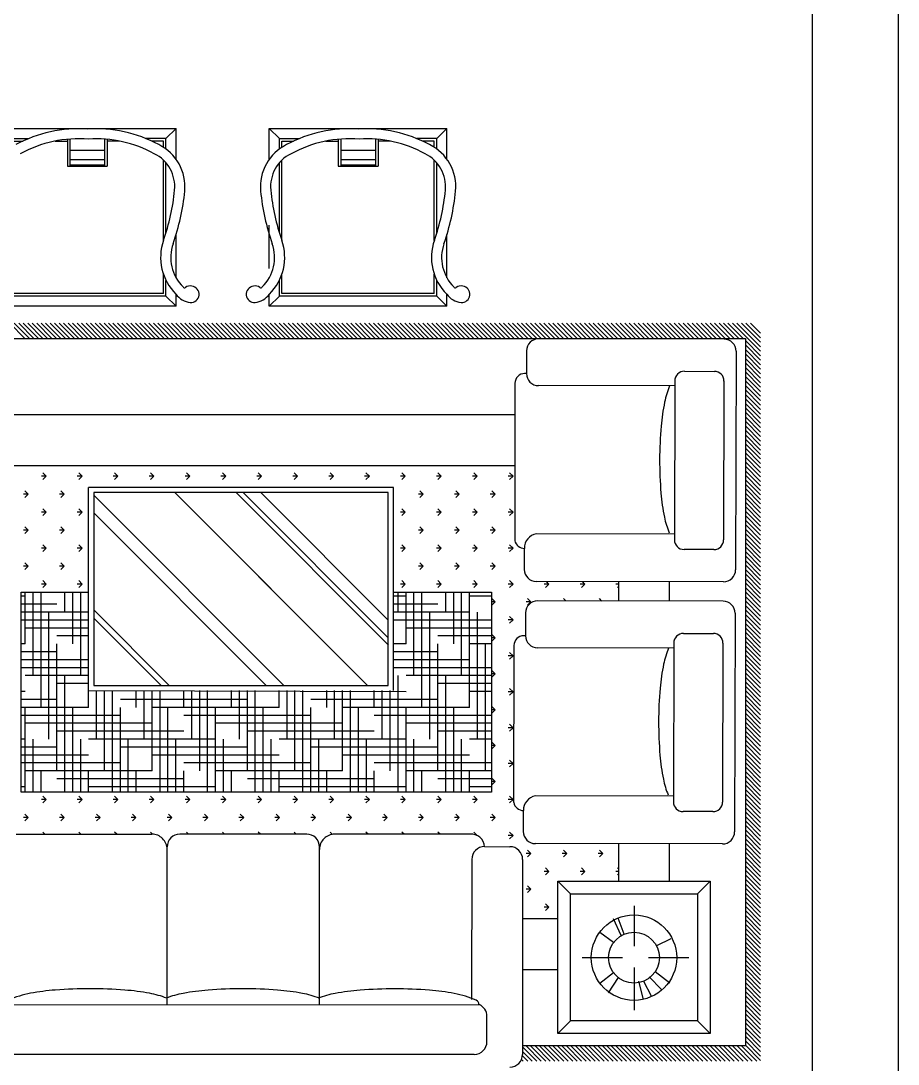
# Model space of a CAD drawing. Header units: inches. Extents: x 5.4 to 47.9, y 11.7 to 36.5.
# Drawn here: x 44.456 to 47.911, y 19.581 to 23.69 of the extents above; entities that cross this region are included whole.
import ezdxf

# ---------------------------------------------------------------- set-up
doc = ezdxf.new("R2010")
doc.units = ezdxf.units.IN
doc.header["$MEASUREMENT"] = 0
doc.layers.add('02', color=2, linetype='Continuous')
doc.layers.add('kadrbm', color=4, linetype='Continuous')

# ---------------------------------------------------------------- blocks, each defined once
blk = doc.blocks.new('kadrbm')
at = {"layer": 'kadrbm', "color": 4}
blk.add_lwpolyline([(0, 0), (0, 24.7972), (21, 24.7972), (21, 0), (0, 0)], close=True, dxfattribs=at)
blk.add_lwpolyline([(20.6631, 0.3257), (20.6631, 24.4603), (0.3369, 24.4603), (0.3369, 0.3257), (20.6631, 0.3257)], dxfattribs=at)

msp = doc.modelspace()

# ---------------------------------------------------------------- linework, layer by layer
at = {"layer": '02'}
for p, q in [((44.3677, 23.266), (45.0677, 23.266)), ((45.0677, 23.266), (45.0277, 23.226)), ((45.0677, 23.1444), (45.0677, 23.266)), ((45.4341, 23.266), (46.1341, 23.266)), ((45.4341, 23.266), (45.4741, 23.226)), ((45.4341, 23.1444), (45.4341, 23.266)), ((46.1341, 23.266), (46.0941, 23.226)), ((46.1341, 23.1444), (46.1341, 23.266)), ((44.4077, 23.226), (44.4865, 23.226)), ((44.4177, 23.216), (44.4638, 23.216)), ((44.5913, 23.216), (44.6393, 23.216)), ((44.6393, 23.223), (44.6393, 23.1171)), ((44.6493, 23.223), (44.6493, 23.1171)), ((44.7861, 23.223), (44.7861, 23.1171)), ((44.7961, 23.223), (44.7961, 23.1171)), ((44.844, 23.216), (44.7961, 23.216)), ((45.0277, 23.226), (44.9489, 23.226)), ((45.0177, 23.216), (44.9716, 23.216)), ((45.0177, 23.1917), (45.0177, 23.216)), ((45.0277, 23.1848), (45.0277, 23.226)), ((45.4741, 23.226), (45.553, 23.226)), ((45.4741, 23.1848), (45.4741, 23.226)), ((45.4841, 23.216), (45.5302, 23.216)), ((45.4841, 23.1917), (45.4841, 23.216)), ((45.6578, 23.216), (45.7057, 23.216)), ((45.7057, 23.223), (45.7057, 23.1171)), ((45.7157, 23.223), (45.7157, 23.1171)), ((45.8526, 23.223), (45.8526, 23.1171)), ((45.8626, 23.223), (45.8626, 23.1171)), ((45.9105, 23.216), (45.8626, 23.216)), ((46.0941, 23.226), (46.0153, 23.226)), ((46.0841, 23.216), (46.0381, 23.216)), ((46.0841, 23.1917), (46.0841, 23.216)), ((46.0941, 23.1848), (46.0941, 23.226)), ((44.6493, 23.1809), (44.7861, 23.1809)), ((45.7157, 23.1809), (45.8526, 23.1809)), ((44.6493, 23.1441), (44.7861, 23.1441)), ((45.0177, 22.8244), (45.0177, 23.1411)), ((45.0277, 22.8545), (45.0277, 23.1306)), ((45.4741, 22.8545), (45.4741, 23.1306)), ((45.4841, 22.8244), (45.4841, 23.1411)), ((45.7157, 23.1441), (45.8526, 23.1441)), ((46.0841, 22.8244), (46.0841, 23.1411)), ((46.0941, 22.8545), (46.0941, 23.1306)), ((44.6393, 23.1171), (44.7961, 23.1171)), ((44.6493, 23.123), (44.7861, 23.123)), ((45.7057, 23.1171), (45.8626, 23.1171)), ((45.7157, 23.123), (45.8526, 23.123)), ((45.4341, 22.7144), (45.4341, 22.8851)), ((45.0677, 22.6778), (45.0677, 22.8484)), ((46.1341, 22.6778), (46.1341, 22.8484)), ((45.0177, 22.616), (45.0177, 22.6916)), ((45.4841, 22.616), (45.4841, 22.6916)), ((46.0841, 22.616), (46.0841, 22.6916)), ((45.0277, 22.606), (45.0277, 22.6678)), ((45.4741, 22.606), (45.4741, 22.6678)), ((46.0941, 22.606), (46.0941, 22.6678)), ((45.0277, 22.606), (44.4077, 22.606)), ((45.0177, 22.616), (44.4177, 22.616)), ((45.0677, 22.566), (45.0277, 22.606)), ((45.0677, 22.566), (45.0677, 22.6126)), ((45.4341, 22.566), (45.4341, 22.6126)), ((45.4341, 22.566), (45.4741, 22.606)), ((46.0941, 22.606), (45.4741, 22.606)), ((46.0841, 22.616), (45.4841, 22.616)), ((46.1341, 22.566), (46.0941, 22.606)), ((46.1341, 22.566), (46.1341, 22.6126)), ((45.0677, 22.566), (44.3677, 22.566)), ((46.1341, 22.566), (45.4341, 22.566)), ((44.4724, 22.4393), (44.4124, 22.4993)), ((44.4901, 22.4393), (44.4301, 22.4993)), ((44.5078, 22.4393), (44.4478, 22.4993)), ((44.5254, 22.4393), (44.4654, 22.4993)), ((44.5431, 22.4393), (44.4831, 22.4993)), ((44.5608, 22.4393), (44.5008, 22.4993)), ((44.5785, 22.4393), (44.5185, 22.4993)), ((44.5962, 22.4393), (44.5362, 22.4993)), ((44.6138, 22.4393), (44.5538, 22.4993)), ((44.6315, 22.4393), (44.5715, 22.4993)), ((44.6492, 22.4393), (44.5892, 22.4993)), ((44.6669, 22.4393), (44.6069, 22.4993)), ((44.6845, 22.4393), (44.6245, 22.4993)), ((44.7022, 22.4393), (44.6422, 22.4993)), ((44.7199, 22.4393), (44.6599, 22.4993)), ((44.7376, 22.4393), (44.6776, 22.4993)), ((44.7553, 22.4393), (44.6953, 22.4993)), ((44.7729, 22.4393), (44.7129, 22.4993)), ((44.7906, 22.4393), (44.7306, 22.4993)), ((44.8083, 22.4393), (44.7483, 22.4993)), ((44.826, 22.4393), (44.766, 22.4993)), ((44.8436, 22.4393), (44.7836, 22.4993)), ((44.8613, 22.4393), (44.8013, 22.4993)), ((44.879, 22.4393), (44.819, 22.4993)), ((44.8967, 22.4393), (44.8367, 22.4993)), ((44.9144, 22.4393), (44.8544, 22.4993)), ((44.932, 22.4393), (44.872, 22.4993)), ((44.9497, 22.4393), (44.8897, 22.4993)), ((44.9674, 22.4393), (44.9074, 22.4993)), ((44.9851, 22.4393), (44.9251, 22.4993)), ((45.0027, 22.4393), (44.9427, 22.4993)), ((45.0204, 22.4393), (44.9604, 22.4993)), ((45.0381, 22.4393), (44.9781, 22.4993)), ((45.0558, 22.4393), (44.9958, 22.4993)), ((45.0735, 22.4393), (45.0135, 22.4993)), ((45.0911, 22.4393), (45.0311, 22.4993)), ((45.1088, 22.4393), (45.0488, 22.4993)), ((45.1265, 22.4393), (45.0665, 22.4993)), ((45.1442, 22.4393), (45.0842, 22.4993)), ((45.1618, 22.4393), (45.1018, 22.4993)), ((45.1795, 22.4393), (45.1195, 22.4993)), ((45.1972, 22.4393), (45.1372, 22.4993)), ((45.2149, 22.4393), (45.1549, 22.4993)), ((45.2326, 22.4393), (45.1726, 22.4993)), ((45.2502, 22.4393), (45.1902, 22.4993)), ((45.2679, 22.4393), (45.2079, 22.4993)), ((45.2856, 22.4393), (45.2256, 22.4993)), ((45.3033, 22.4393), (45.2433, 22.4993)), ((45.3209, 22.4393), (45.2609, 22.4993)), ((45.3386, 22.4393), (45.2786, 22.4993)), ((45.3563, 22.4393), (45.2963, 22.4993)), ((45.374, 22.4393), (45.314, 22.4993)), ((45.3917, 22.4393), (45.3317, 22.4993)), ((45.4093, 22.4393), (45.3493, 22.4993)), ((45.427, 22.4393), (45.367, 22.4993)), ((45.4447, 22.4393), (45.3847, 22.4993)), ((45.4624, 22.4393), (45.4024, 22.4993)), ((45.48, 22.4393), (45.42, 22.4993)), ((45.4977, 22.4393), (45.4377, 22.4993)), ((45.5154, 22.4393), (45.4554, 22.4993)), ((45.5331, 22.4393), (45.4731, 22.4993)), ((45.5507, 22.4393), (45.4907, 22.4993)), ((45.5684, 22.4393), (45.5084, 22.4993)), ((45.5861, 22.4393), (45.5261, 22.4993)), ((45.6038, 22.4393), (45.5438, 22.4993)), ((45.6215, 22.4393), (45.5615, 22.4993)), ((45.6391, 22.4393), (45.5791, 22.4993)), ((45.6568, 22.4393), (45.5968, 22.4993)), ((45.6745, 22.4393), (45.6145, 22.4993)), ((45.6922, 22.4393), (45.6322, 22.4993)), ((45.7098, 22.4393), (45.6498, 22.4993)), ((45.7275, 22.4393), (45.6675, 22.4993)), ((45.7452, 22.4393), (45.6852, 22.4993)), ((45.7629, 22.4393), (45.7029, 22.4993)), ((45.7806, 22.4393), (45.7206, 22.4993)), ((45.7982, 22.4393), (45.7382, 22.4993)), ((45.8159, 22.4393), (45.7559, 22.4993)), ((45.8336, 22.4393), (45.7736, 22.4993)), ((45.8513, 22.4393), (45.7913, 22.4993)), ((45.8689, 22.4393), (45.8089, 22.4993)), ((45.8866, 22.4393), (45.8266, 22.4993)), ((45.9043, 22.4393), (45.8443, 22.4993)), ((45.922, 22.4393), (45.862, 22.4993)), ((45.9397, 22.4393), (45.8797, 22.4993)), ((45.9573, 22.4393), (45.8973, 22.4993)), ((45.975, 22.4393), (45.915, 22.4993)), ((45.9927, 22.4393), (45.9327, 22.4993)), ((46.0104, 22.4393), (45.9504, 22.4993)), ((46.028, 22.4393), (45.968, 22.4993)), ((46.0457, 22.4393), (45.9857, 22.4993)), ((46.0634, 22.4393), (46.0034, 22.4993)), ((46.0811, 22.4393), (46.0211, 22.4993)), ((46.0988, 22.4393), (46.0388, 22.4993)), ((46.1164, 22.4393), (46.0564, 22.4993)), ((46.1341, 22.4393), (46.0741, 22.4993)), ((46.1518, 22.4393), (46.0918, 22.4993)), ((46.1695, 22.4393), (46.1095, 22.4993)), ((46.1871, 22.4393), (46.1271, 22.4993)), ((46.2048, 22.4393), (46.1448, 22.4993)), ((46.2225, 22.4393), (46.1625, 22.4993)), ((46.2402, 22.4393), (46.1802, 22.4993)), ((46.2579, 22.4393), (46.1979, 22.4993)), ((46.2755, 22.4393), (46.2155, 22.4993)), ((46.2932, 22.4393), (46.2332, 22.4993)), ((46.3109, 22.4393), (46.2509, 22.4993)), ((46.3286, 22.4393), (46.2686, 22.4993)), ((46.3462, 22.4393), (46.2862, 22.4993)), ((46.3639, 22.4393), (46.3039, 22.4993)), ((46.3816, 22.4393), (46.3216, 22.4993)), ((46.3993, 22.4393), (46.3393, 22.4993)), ((46.417, 22.4393), (46.357, 22.4993)), ((46.4346, 22.4393), (46.3746, 22.4993)), ((46.4523, 22.4393), (46.3923, 22.4993)), ((46.47, 22.4393), (46.41, 22.4993)), ((46.4877, 22.4393), (46.4277, 22.4993)), ((46.5053, 22.4393), (46.4453, 22.4993)), ((46.523, 22.4393), (46.463, 22.4993)), ((46.5407, 22.4393), (46.4807, 22.4993)), ((46.5584, 22.4393), (46.4984, 22.4993)), ((46.5761, 22.4393), (46.5161, 22.4993)), ((46.5937, 22.4393), (46.5337, 22.4993)), ((46.6114, 22.4393), (46.5514, 22.4993)), ((46.6291, 22.4393), (46.5691, 22.4993)), ((46.6468, 22.4393), (46.5868, 22.4993)), ((46.6644, 22.4393), (46.6044, 22.4993)), ((46.6821, 22.4393), (46.6221, 22.4993)), ((46.6998, 22.4393), (46.6398, 22.4993)), ((46.7175, 22.4393), (46.6575, 22.4993)), ((46.7352, 22.4393), (46.6752, 22.4993)), ((46.7528, 22.4393), (46.6928, 22.4993)), ((46.7705, 22.4393), (46.7105, 22.4993)), ((46.7882, 22.4393), (46.7282, 22.4993)), ((46.8059, 22.4393), (46.7459, 22.4993)), ((46.8235, 22.4393), (46.7635, 22.4993)), ((46.8412, 22.4393), (46.7812, 22.4993)), ((46.8589, 22.4393), (46.7989, 22.4993)), ((46.8766, 22.4393), (46.8166, 22.4993)), ((46.8943, 22.4393), (46.8343, 22.4993)), ((46.9119, 22.4393), (46.8519, 22.4993)), ((46.9296, 22.4393), (46.8696, 22.4993)), ((46.9473, 22.4393), (46.8873, 22.4993)), ((46.965, 22.4393), (46.905, 22.4993)), ((46.9826, 22.4393), (46.9226, 22.4993)), ((47.0003, 22.4393), (46.9403, 22.4993)), ((47.018, 22.4393), (46.958, 22.4993)), ((47.0357, 22.4393), (46.9757, 22.4993)), ((47.0534, 22.4393), (46.9934, 22.4993)), ((47.071, 22.4393), (47.011, 22.4993)), ((47.0887, 22.4393), (47.0287, 22.4993)), ((47.1064, 22.4393), (47.0464, 22.4993)), ((47.1241, 22.4393), (47.0641, 22.4993)), ((47.1417, 22.4393), (47.0817, 22.4993)), ((47.1594, 22.4393), (47.0994, 22.4993)), ((47.1771, 22.4393), (47.1171, 22.4993)), ((47.1948, 22.4393), (47.1348, 22.4993)), ((47.2125, 22.4393), (47.1525, 22.4993)), ((47.2301, 22.4393), (47.1701, 22.4993)), ((47.2478, 22.4393), (47.1878, 22.4993)), ((47.2655, 22.4393), (47.2055, 22.4993)), ((47.2832, 22.4393), (47.2232, 22.4993)), ((47.3008, 22.4393), (47.2408, 22.4993)), ((47.3692, 22.3886), (47.2585, 22.4993)), ((47.3692, 22.4063), (47.2762, 22.4993)), ((47.3692, 22.424), (47.2939, 22.4993)), ((47.3692, 22.4417), (47.3115, 22.4993)), ((47.3692, 22.4593), (47.3292, 22.4993)), ((43.4577, 22.4393), (47.3092, 22.4393)), ((47.2254, 22.4363), (46.4951, 22.4378)), ((47.3092, 22.4393), (47.3092, 19.653)), ((47.3692, 22.3709), (47.3092, 22.4309)), ((46.4475, 22.3904), (46.4473, 22.3007)), ((47.3692, 22.3533), (47.3092, 22.4133)), ((47.3692, 22.3356), (47.3092, 22.3956)), ((47.2728, 22.3887), (47.2708, 21.528)), ((47.3692, 22.3179), (47.3092, 22.3779)), ((47.3692, 22.3002), (47.3092, 22.3602)), ((47.0693, 22.3098), (47.1871, 22.3095)), ((47.3692, 22.2826), (47.3092, 22.3426)), ((47.3692, 22.2649), (47.3092, 22.3249)), ((46.4473, 22.3007), (46.4401, 22.3006)), ((47.0313, 22.2718), (47.0298, 21.6462)), ((47.225, 22.2715), (47.2236, 21.6458)), ((47.3692, 22.2472), (47.3092, 22.3072)), ((47.3692, 22.2295), (47.3092, 22.2895)), ((47.3692, 22.2118), (47.3092, 22.2718)), ((46.402, 22.2626), (46.4009, 21.735)), ((47.0312, 22.252), (46.4947, 22.2531)), ((47.3692, 22.1942), (47.3092, 22.2542)), ((47.3692, 22.1765), (47.3092, 22.2365)), ((47.3692, 22.1588), (47.3092, 22.2188)), ((47.3692, 22.1411), (47.3092, 22.2011)), ((47.3692, 22.1235), (47.3092, 22.1835)), ((47.3692, 22.1058), (47.3092, 22.1658)), ((47.3692, 22.0881), (47.3092, 22.1481)), ((44.1589, 22.1393), (46.4018, 22.1393)), ((47.3692, 22.0704), (47.3092, 22.1304)), ((47.3692, 22.0527), (47.3092, 22.1127)), ((47.3692, 22.0351), (47.3092, 22.0951)), ((47.3692, 22.0174), (47.3092, 22.0774)), ((47.3692, 21.9997), (47.3092, 22.0597)), ((47.3692, 21.982), (47.3092, 22.042)), ((47.3692, 21.9644), (47.3092, 22.0244)), ((47.3692, 21.9467), (47.3092, 22.0067)), ((47.3692, 21.929), (47.3092, 21.989)), ((44.1281, 21.9393), (46.4013, 21.9393)), ((47.3692, 21.9113), (47.3092, 21.9713)), ((47.3692, 21.8936), (47.3092, 21.9536)), ((44.5558, 21.8963), (44.5425, 21.9095)), ((44.6972, 21.8963), (44.684, 21.9095)), ((44.8386, 21.8963), (44.8254, 21.9095)), ((44.9801, 21.8963), (44.9668, 21.9095)), ((45.1215, 21.8963), (45.1082, 21.9095)), ((45.2629, 21.8963), (45.2497, 21.9095)), ((45.4043, 21.8963), (45.3911, 21.9095)), ((45.5458, 21.8963), (45.5325, 21.9095)), ((45.6872, 21.8963), (45.6739, 21.9095)), ((45.8286, 21.8963), (45.8153, 21.9095)), ((45.97, 21.8963), (45.9568, 21.9095)), ((46.1114, 21.8963), (46.0982, 21.9095)), ((46.2529, 21.8963), (46.2396, 21.9095)), ((46.3943, 21.8963), (46.381, 21.9095)), ((47.3692, 21.876), (47.3092, 21.936)), ((47.3692, 21.8583), (47.3092, 21.9183)), ((47.3692, 21.8406), (47.3092, 21.9006)), ((44.5558, 21.8963), (44.5371, 21.8963)), ((44.5558, 21.8963), (44.5425, 21.883)), ((44.6972, 21.8963), (44.6785, 21.8963)), ((44.6972, 21.8963), (44.684, 21.883)), ((44.8386, 21.8963), (44.8199, 21.8963)), ((44.8386, 21.8963), (44.8254, 21.883)), ((44.9801, 21.8963), (44.9613, 21.8963)), ((44.9801, 21.8963), (44.9668, 21.883)), ((45.1215, 21.8963), (45.1027, 21.8963)), ((45.1215, 21.8963), (45.1082, 21.883)), ((45.2629, 21.8963), (45.2442, 21.8963)), ((45.2629, 21.8963), (45.2497, 21.883)), ((45.4043, 21.8963), (45.3856, 21.8963)), ((45.4043, 21.8963), (45.3911, 21.883)), ((45.5458, 21.8963), (45.527, 21.8963)), ((45.5458, 21.8963), (45.5325, 21.883)), ((45.6872, 21.8963), (45.6684, 21.8963)), ((45.6872, 21.8963), (45.6739, 21.883)), ((45.8286, 21.8963), (45.8098, 21.8963)), ((45.8286, 21.8963), (45.8153, 21.883)), ((45.97, 21.8963), (45.9513, 21.8963)), ((45.97, 21.8963), (45.9568, 21.883)), ((46.1114, 21.8963), (46.0927, 21.8963)), ((46.1114, 21.8963), (46.0982, 21.883)), ((46.2529, 21.8963), (46.2341, 21.8963)), ((46.2529, 21.8963), (46.2396, 21.883)), ((46.3943, 21.8963), (46.3755, 21.8963)), ((46.3943, 21.8963), (46.381, 21.883)), ((47.3692, 21.8229), (47.3092, 21.8829)), ((47.3692, 21.8053), (47.3092, 21.8653)), ((44.4851, 21.8256), (44.4663, 21.8256)), ((44.4851, 21.8256), (44.4718, 21.8388)), ((44.4851, 21.8256), (44.4718, 21.8123)), ((44.6265, 21.8256), (44.6078, 21.8256)), ((44.6265, 21.8256), (44.6133, 21.8388)), ((44.6265, 21.8256), (44.6133, 21.8123)), ((45.9231, 21.8522), (44.7231, 21.8522)), ((44.7231, 20.9862), (44.7231, 21.8522)), ((44.7431, 21.8322), (44.7431, 21.0722)), ((45.9031, 21.8322), (44.7431, 21.8322)), ((45.4914, 21.0722), (44.7431, 21.8215)), ((45.7206, 21.173), (45.0622, 21.8322)), ((45.8212, 21.0722), (45.0622, 21.8322)), ((45.904, 21.2311), (45.3038, 21.8322)), ((45.9031, 21.26), (45.3316, 21.8322)), ((45.9031, 21.3298), (45.4013, 21.8322)), ((45.9031, 21.0722), (45.9031, 21.8322)), ((45.9231, 21.0522), (45.9231, 21.8522)), ((46.0407, 21.8256), (46.022, 21.8256)), ((46.0407, 21.8256), (46.0275, 21.8388)), ((46.0407, 21.8256), (46.0275, 21.8123)), ((46.1821, 21.8256), (46.1634, 21.8256)), ((46.1821, 21.8256), (46.1689, 21.8388)), ((46.1821, 21.8256), (46.1689, 21.8123)), ((46.3236, 21.8256), (46.3048, 21.8256)), ((46.3236, 21.8256), (46.3103, 21.8388)), ((46.3236, 21.8256), (46.3103, 21.8123)), ((47.3692, 21.7876), (47.3092, 21.8476)), ((47.3692, 21.7699), (47.3092, 21.8299)), ((47.3692, 21.7522), (47.3092, 21.8122)), ((47.3692, 21.7345), (47.3092, 21.7945)), ((47.3692, 21.7169), (47.3092, 21.7769)), ((44.5558, 21.7549), (44.5371, 21.7549)), ((44.5558, 21.7549), (44.5425, 21.7681)), ((44.5558, 21.7549), (44.5425, 21.7416)), ((44.6972, 21.7549), (44.6785, 21.7549)), ((44.6972, 21.7549), (44.684, 21.7681)), ((44.6972, 21.7549), (44.684, 21.7416)), ((45.4217, 21.0722), (44.7431, 21.7517)), ((45.97, 21.7549), (45.9513, 21.7549)), ((45.97, 21.7549), (45.9568, 21.7681)), ((45.97, 21.7549), (45.9568, 21.7416)), ((46.1114, 21.7549), (46.0927, 21.7549)), ((46.1114, 21.7549), (46.0982, 21.7681)), ((46.1114, 21.7549), (46.0982, 21.7416)), ((46.2529, 21.7549), (46.2341, 21.7549)), ((46.2529, 21.7549), (46.2396, 21.7681)), ((46.2529, 21.7549), (46.2396, 21.7416)), ((46.3943, 21.7549), (46.3755, 21.7549)), ((46.3943, 21.7549), (46.381, 21.7681)), ((46.3943, 21.7549), (46.381, 21.7416)), ((46.4011, 21.757), (46.4009, 21.6425)), ((47.3692, 21.6992), (47.3092, 21.7592)), ((47.3692, 21.6815), (47.3092, 21.7415)), ((44.4851, 21.6842), (44.4718, 21.6974)), ((44.6265, 21.6842), (44.6133, 21.6974)), ((46.0407, 21.6842), (46.0275, 21.6974)), ((46.1821, 21.6842), (46.1689, 21.6974)), ((46.3236, 21.6842), (46.3103, 21.6974)), ((47.3692, 21.6638), (47.3092, 21.7238)), ((47.3692, 21.6462), (47.3092, 21.7062)), ((44.4851, 21.6842), (44.4663, 21.6842)), ((44.4851, 21.6842), (44.4718, 21.6709)), ((44.6265, 21.6842), (44.6078, 21.6842)), ((44.6265, 21.6842), (44.6133, 21.6709)), ((46.0407, 21.6842), (46.022, 21.6842)), ((46.0407, 21.6842), (46.0275, 21.6709)), ((46.1821, 21.6842), (46.1634, 21.6842)), ((46.1821, 21.6842), (46.1689, 21.6709)), ((46.3236, 21.6842), (46.3048, 21.6842)), ((46.3236, 21.6842), (46.3103, 21.6709)), ((47.0298, 21.6686), (46.4868, 21.6697)), ((47.3692, 21.6285), (47.3092, 21.6885)), ((47.3692, 21.6108), (47.3092, 21.6708)), ((47.3692, 21.5931), (47.3092, 21.6531)), ((44.5558, 21.6134), (44.5371, 21.6134)), ((44.5558, 21.6134), (44.5425, 21.6267)), ((44.5558, 21.6134), (44.5425, 21.6002)), ((44.6972, 21.6134), (44.6785, 21.6134)), ((44.6972, 21.6134), (44.684, 21.6267)), ((44.6972, 21.6134), (44.684, 21.6002)), ((45.97, 21.6134), (45.9513, 21.6134)), ((45.97, 21.6134), (45.9568, 21.6267)), ((45.97, 21.6134), (45.9568, 21.6002)), ((46.1114, 21.6134), (46.0927, 21.6134)), ((46.1114, 21.6134), (46.0982, 21.6267)), ((46.1114, 21.6134), (46.0982, 21.6002)), ((46.2529, 21.6134), (46.2341, 21.6134)), ((46.2529, 21.6134), (46.2396, 21.6267)), ((46.2529, 21.6134), (46.2396, 21.6002)), ((46.3943, 21.6134), (46.3755, 21.6134)), ((46.3943, 21.6134), (46.381, 21.6267)), ((46.3943, 21.6134), (46.381, 21.6002)), ((46.4391, 21.5593), (46.4392, 21.612)), ((47.3692, 21.5754), (47.3092, 21.6354)), ((47.3692, 21.5578), (47.3092, 21.6178)), ((47.1855, 21.6078), (47.0677, 21.6081)), ((47.3692, 21.5401), (47.3092, 21.6001)), ((47.3692, 21.5224), (47.3092, 21.5824)), ((44.4851, 21.5427), (44.4663, 21.5427)), ((44.4851, 21.5427), (44.4718, 21.556)), ((44.4851, 21.5427), (44.4718, 21.5295)), ((44.6265, 21.5427), (44.6078, 21.5427)), ((44.6265, 21.5427), (44.6133, 21.556)), ((44.6265, 21.5427), (44.6133, 21.5295)), ((46.0407, 21.5427), (46.022, 21.5427)), ((46.0407, 21.5427), (46.0275, 21.556)), ((46.0407, 21.5427), (46.0275, 21.5295)), ((46.1821, 21.5427), (46.1634, 21.5427)), ((46.1821, 21.5427), (46.1689, 21.556)), ((46.1821, 21.5427), (46.1689, 21.5295)), ((46.3236, 21.5427), (46.3048, 21.5427)), ((46.3236, 21.5427), (46.3103, 21.556)), ((46.3236, 21.5427), (46.3103, 21.5295)), ((46.4388, 21.564), (46.4387, 21.5297)), ((47.3692, 21.5047), (47.3092, 21.5647)), ((47.3692, 21.4871), (47.3092, 21.5471)), ((47.3692, 21.4694), (47.3092, 21.5294)), ((47.3692, 21.4517), (47.3092, 21.5117)), ((47.3692, 21.434), (47.3092, 21.494)), ((44.5558, 21.472), (44.5371, 21.472)), ((44.5558, 21.472), (44.5425, 21.4853)), ((44.5558, 21.472), (44.5425, 21.4588)), ((44.6972, 21.472), (44.6785, 21.472)), ((44.6972, 21.472), (44.684, 21.4853)), ((44.6972, 21.472), (44.684, 21.4588)), ((45.97, 21.472), (45.9513, 21.472)), ((45.97, 21.472), (45.9568, 21.4853)), ((45.97, 21.472), (45.9568, 21.4588)), ((46.1114, 21.472), (46.0927, 21.472)), ((46.1114, 21.472), (46.0982, 21.4853)), ((46.1114, 21.472), (46.0982, 21.4588)), ((46.2529, 21.472), (46.2341, 21.472)), ((46.2529, 21.472), (46.2396, 21.4853)), ((46.2529, 21.472), (46.2396, 21.4588)), ((46.3943, 21.472), (46.3755, 21.472)), ((46.3943, 21.472), (46.381, 21.4853)), ((46.3943, 21.472), (46.381, 21.4588)), ((47.2232, 21.4806), (46.4861, 21.4821)), ((46.5357, 21.472), (46.517, 21.472)), ((46.5357, 21.472), (46.5224, 21.4588)), ((46.5357, 21.472), (46.5257, 21.482)), ((46.6771, 21.472), (46.6584, 21.472)), ((46.6771, 21.472), (46.6639, 21.4588)), ((46.6771, 21.472), (46.6674, 21.4817)), ((46.8092, 21.472), (46.7998, 21.472)), ((46.8092, 21.4627), (46.8053, 21.4588)), ((46.8092, 21.4814), (46.8091, 21.4815)), ((46.8092, 21.4815), (46.8092, 21.405)), ((47.0092, 21.4811), (47.0092, 21.4046)), ((47.3692, 21.4163), (47.3092, 21.4763)), ((47.3692, 21.3987), (47.3092, 21.4587)), ((44.4577, 20.653), (44.4577, 21.4393)), ((44.4577, 21.4393), (44.7231, 21.4393)), ((44.4731, 21.4237), (44.4577, 21.4237)), ((44.4731, 21.2362), (44.4731, 21.4393)), ((44.5043, 21.1112), (44.5043, 21.4393)), ((44.5356, 20.9862), (44.5356, 21.4393)), ((44.6293, 21.3612), (44.6293, 21.4393)), ((44.6606, 21.2362), (44.6606, 21.4393)), ((44.6918, 21.1112), (44.6918, 21.4393)), ((44.7231, 21.4237), (44.7231, 21.4237)), ((45.9231, 21.4393), (46.3092, 21.4393)), ((45.9731, 21.4237), (45.9231, 21.4237)), ((45.9418, 21.3612), (45.9418, 21.4393)), ((45.9731, 21.2362), (45.9731, 21.4393)), ((46.0043, 21.1112), (46.0043, 21.4393)), ((46.0356, 20.9862), (46.0356, 21.4393)), ((46.1293, 21.3612), (46.1293, 21.4393)), ((46.1606, 21.2362), (46.1606, 21.4393)), ((46.1918, 21.1112), (46.1918, 21.4393)), ((46.2231, 20.9862), (46.2231, 21.4393)), ((46.3092, 21.4237), (46.2231, 21.4237)), ((46.3092, 21.4393), (46.3092, 20.653)), ((46.3236, 21.4013), (46.3103, 21.4146)), ((46.465, 21.4013), (46.4517, 21.4146)), ((47.2214, 21.4042), (46.4911, 21.4056)), ((46.6023, 21.4054), (46.5932, 21.4146)), ((46.744, 21.4051), (46.7346, 21.4146)), ((47.3692, 21.381), (47.3092, 21.441)), ((47.3692, 21.3633), (47.3092, 21.4233)), ((47.3692, 21.3456), (47.3092, 21.4056)), ((44.5981, 21.3924), (44.4577, 21.3924)), ((45.0408, 21.0722), (44.7431, 21.3703)), ((46.0981, 21.3924), (45.9231, 21.3924)), ((46.3236, 21.4013), (46.3092, 21.4013)), ((46.3236, 21.4013), (46.3103, 21.3881)), ((46.465, 21.4013), (46.4462, 21.4013)), ((46.465, 21.4013), (46.4517, 21.3881)), ((47.3692, 21.328), (47.3092, 21.388)), ((47.3692, 21.3103), (47.3092, 21.3703)), ((44.7231, 21.3612), (44.4577, 21.3612)), ((44.7231, 21.3299), (44.4577, 21.3299)), ((44.5668, 20.8612), (44.5668, 21.3612)), ((45.0083, 21.0722), (44.7431, 21.3377)), ((46.2231, 21.3612), (45.9231, 21.3612)), ((46.3092, 21.3299), (45.9231, 21.3299)), ((46.0668, 20.8612), (46.0668, 21.3612)), ((46.2543, 20.8612), (46.2543, 21.3612)), ((46.3943, 21.3306), (46.3755, 21.3306)), ((46.3943, 21.3306), (46.381, 21.3439)), ((46.3943, 21.3306), (46.381, 21.3173)), ((46.4435, 21.3582), (46.4434, 21.2685)), ((47.2688, 21.3566), (47.2669, 20.4959)), ((47.3692, 21.2926), (47.3092, 21.3526)), ((47.3692, 21.2749), (47.3092, 21.3349)), ((44.7231, 21.2987), (44.4731, 21.2987)), ((46.3092, 21.2987), (45.9731, 21.2987)), ((47.3692, 21.2572), (47.3092, 21.3172)), ((47.3692, 21.2396), (47.3092, 21.2996)), ((47.3692, 21.2219), (47.3092, 21.2819)), ((44.7231, 21.2674), (44.5981, 21.2674)), ((46.3092, 21.2674), (46.0981, 21.2674)), ((46.3236, 21.2599), (46.3092, 21.2599)), ((46.3236, 21.2599), (46.3103, 21.2731)), ((46.3236, 21.2599), (46.3103, 21.2466)), ((46.4434, 21.2685), (46.4361, 21.2684)), ((47.0273, 21.2397), (47.0258, 20.614)), ((47.0654, 21.2776), (47.1832, 21.2774)), ((47.2211, 21.2393), (47.2196, 20.6136)), ((47.3692, 21.2042), (47.3092, 21.2642)), ((47.3692, 21.1865), (47.3092, 21.2465)), ((44.4731, 21.2362), (44.4577, 21.2362)), ((44.5981, 21.2049), (44.4577, 21.2049)), ((44.5981, 20.7362), (44.5981, 21.2362)), ((44.7231, 21.2362), (44.7231, 21.2362)), ((45.9731, 21.2362), (45.9231, 21.2362)), ((46.0981, 21.2049), (45.9231, 21.2049)), ((46.0981, 20.7362), (46.0981, 21.2362)), ((46.3092, 21.2362), (46.2231, 21.2362)), ((46.2856, 20.7362), (46.2856, 21.2362)), ((46.3943, 21.1892), (46.381, 21.2024)), ((46.398, 21.2305), (46.3968, 20.6114)), ((47.0273, 21.2198), (46.4908, 21.2209)), ((47.3692, 21.1689), (47.3092, 21.2289)), ((47.3692, 21.1512), (47.3092, 21.2112)), ((44.7231, 21.1737), (44.4577, 21.1737)), ((46.2231, 21.1737), (45.9231, 21.1737)), ((46.3943, 21.1892), (46.3755, 21.1892)), ((46.3943, 21.1892), (46.381, 21.1759)), ((47.3692, 21.1335), (47.3092, 21.1935)), ((47.3692, 21.1158), (47.3092, 21.1758)), ((47.3692, 21.0982), (47.3092, 21.1582)), ((44.7231, 21.1424), (44.4577, 21.1424)), ((46.3092, 21.1424), (45.9231, 21.1424)), ((46.3236, 21.1185), (46.3092, 21.1185)), ((46.3236, 21.1185), (46.3103, 21.1317)), ((46.3236, 21.1185), (46.3103, 21.1052)), ((47.3692, 21.0805), (47.3092, 21.1405)), ((47.3692, 21.0628), (47.3092, 21.1228)), ((44.7231, 21.1112), (44.4731, 21.1112)), ((44.7231, 21.0799), (44.5981, 21.0799)), ((44.6293, 20.653), (44.6293, 21.1112)), ((45.9418, 20.653), (45.9418, 21.1112)), ((46.3092, 21.1112), (45.9731, 21.1112)), ((46.3092, 21.0799), (46.0981, 21.0799)), ((46.1293, 20.653), (46.1293, 21.1112)), ((47.3692, 21.0451), (47.3092, 21.1051)), ((47.3692, 21.0274), (47.3092, 21.0874)), ((44.4731, 21.0487), (44.4577, 21.0487)), ((44.7231, 21.0522), (45.9731, 21.0487)), ((44.7431, 21.0722), (45.9031, 21.0722)), ((44.7543, 20.8612), (44.7543, 21.0522)), ((44.7856, 20.7362), (44.7856, 21.0522)), ((44.8168, 20.653), (44.8168, 21.0522)), ((44.9106, 20.9862), (44.9106, 21.0522)), ((44.9418, 20.8612), (44.9418, 21.0522)), ((44.9731, 20.7362), (44.9731, 21.0522)), ((45.0043, 20.653), (45.0043, 21.0522)), ((45.0981, 20.9862), (45.0981, 21.0522)), ((45.1293, 20.8612), (45.1293, 21.0522)), ((45.1606, 20.7362), (45.1606, 21.0522)), ((45.1918, 20.653), (45.1918, 21.0522)), ((45.2856, 20.9862), (45.2856, 21.0522)), ((45.3168, 20.8612), (45.3168, 21.0522)), ((45.3481, 20.7362), (45.3481, 21.0522)), ((45.3793, 20.653), (45.3793, 21.0522)), ((45.4731, 20.9862), (45.4731, 21.0522)), ((45.5043, 20.8612), (45.5043, 21.0522)), ((45.5356, 20.7362), (45.5356, 21.0522)), ((45.5668, 20.653), (45.5668, 21.0522)), ((45.6606, 20.9862), (45.6606, 21.0522)), ((45.6918, 20.8612), (45.6918, 21.0522)), ((45.7231, 20.7362), (45.7231, 21.0522)), ((45.7543, 20.653), (45.7543, 21.0522)), ((45.8481, 20.9862), (45.8481, 21.0522)), ((45.8793, 20.8612), (45.8793, 21.0522)), ((45.9106, 20.7362), (45.9106, 21.0522)), ((46.3092, 21.0487), (46.2231, 21.0487)), ((46.3943, 21.0478), (46.3755, 21.0478)), ((46.3943, 21.0478), (46.381, 21.061)), ((46.3943, 21.0478), (46.381, 21.0345)), ((47.3692, 21.0098), (47.3092, 21.0698)), ((47.3692, 20.9921), (47.3092, 21.0521)), ((47.3692, 20.9744), (47.3092, 21.0344)), ((44.5981, 21.0174), (44.4577, 21.0174)), ((45.3481, 21.0174), (44.8481, 21.0174)), ((46.0981, 21.0174), (45.5981, 21.0174)), ((47.3692, 20.9567), (47.3092, 21.0167)), ((47.3692, 20.9391), (47.3092, 20.9991)), ((44.7231, 20.9862), (44.4577, 20.9862)), ((44.8481, 20.9549), (44.4577, 20.9549)), ((44.4731, 20.653), (44.4731, 20.9862)), ((44.6606, 20.653), (44.6606, 20.9862)), ((44.8481, 20.653), (44.8481, 20.9862)), ((45.4731, 20.9862), (44.9731, 20.9862)), ((45.0356, 20.653), (45.0356, 20.9862)), ((45.5981, 20.9549), (45.0981, 20.9549)), ((45.2231, 20.653), (45.2231, 20.9862)), ((45.4106, 20.653), (45.4106, 20.9862)), ((45.5981, 20.653), (45.5981, 20.9862)), ((46.2231, 20.9862), (45.7231, 20.9862)), ((45.7856, 20.653), (45.7856, 20.9862)), ((46.3092, 20.9549), (45.8481, 20.9549)), ((45.9731, 20.653), (45.9731, 20.9862)), ((46.1606, 20.653), (46.1606, 20.9862)), ((46.3236, 20.977), (46.3092, 20.977)), ((46.3236, 20.977), (46.3103, 20.9903)), ((46.3236, 20.977), (46.3103, 20.9638)), ((47.3692, 20.9214), (47.3092, 20.9814)), ((47.3692, 20.9037), (47.3092, 20.9637)), ((44.9731, 20.9237), (44.4731, 20.9237)), ((45.7231, 20.9237), (45.2231, 20.9237)), ((46.3092, 20.9237), (45.9731, 20.9237)), ((46.3943, 20.9063), (46.381, 20.9196)), ((47.3692, 20.886), (47.3092, 20.946)), ((47.3692, 20.8683), (47.3092, 20.9283)), ((47.3692, 20.8507), (47.3092, 20.9107)), ((45.0981, 20.8924), (44.5981, 20.8924)), ((45.8481, 20.8924), (45.3481, 20.8924)), ((46.3092, 20.8924), (46.0981, 20.8924)), ((46.3943, 20.9063), (46.3755, 20.9063)), ((46.3943, 20.9063), (46.381, 20.8931)), ((47.3692, 20.833), (47.3092, 20.893)), ((47.3692, 20.8153), (47.3092, 20.8753)), ((44.4731, 20.8612), (44.4577, 20.8612)), ((44.5981, 20.8299), (44.4577, 20.8299)), ((44.5043, 20.653), (44.5043, 20.8612)), ((44.6918, 20.653), (44.6918, 20.8612)), ((45.2231, 20.8612), (44.7231, 20.8612)), ((45.3481, 20.8299), (44.8481, 20.8299)), ((44.8793, 20.653), (44.8793, 20.8612)), ((45.0668, 20.653), (45.0668, 20.8612)), ((45.2543, 20.653), (45.2543, 20.8612)), ((45.4418, 20.653), (45.4418, 20.8612)), ((45.9731, 20.8612), (45.4731, 20.8612)), ((46.0981, 20.8299), (45.5981, 20.8299)), ((45.6293, 20.653), (45.6293, 20.8612)), ((45.8168, 20.653), (45.8168, 20.8612)), ((46.0043, 20.653), (46.0043, 20.8612)), ((46.1918, 20.653), (46.1918, 20.8612)), ((46.3092, 20.8612), (46.2231, 20.8612)), ((46.3236, 20.8356), (46.3092, 20.8356)), ((46.3236, 20.8356), (46.3103, 20.8489)), ((46.3236, 20.8356), (46.3103, 20.8224)), ((47.3692, 20.7976), (47.3092, 20.8576)), ((47.3692, 20.78), (47.3092, 20.84)), ((44.7231, 20.7987), (44.4577, 20.7987)), ((45.4731, 20.7987), (44.9731, 20.7987)), ((46.2231, 20.7987), (45.7231, 20.7987)), ((47.3692, 20.7623), (47.3092, 20.8223)), ((47.3692, 20.7446), (47.3092, 20.8046)), ((44.8481, 20.7674), (44.4577, 20.7674)), ((45.5981, 20.7674), (45.0981, 20.7674)), ((46.3092, 20.7674), (45.8481, 20.7674)), ((46.3943, 20.7649), (46.3755, 20.7649)), ((46.3943, 20.7649), (46.381, 20.7782)), ((46.3943, 20.7649), (46.381, 20.7517)), ((47.3692, 20.7269), (47.3092, 20.7869)), ((47.3692, 20.7092), (47.3092, 20.7692)), ((47.3692, 20.6916), (47.3092, 20.7516)), ((44.9731, 20.7362), (44.4731, 20.7362)), ((44.5356, 20.653), (44.5356, 20.7362)), ((44.7231, 20.653), (44.7231, 20.7362)), ((44.9106, 20.653), (44.9106, 20.7362)), ((45.0981, 20.653), (45.0981, 20.7362)), ((45.7231, 20.7362), (45.2231, 20.7362)), ((45.2856, 20.653), (45.2856, 20.7362)), ((45.4731, 20.653), (45.4731, 20.7362)), ((45.6606, 20.653), (45.6606, 20.7362)), ((45.8481, 20.653), (45.8481, 20.7362)), ((46.3092, 20.7362), (45.9731, 20.7362)), ((46.0356, 20.653), (46.0356, 20.7362)), ((46.2231, 20.653), (46.2231, 20.7362)), ((46.3236, 20.6942), (46.3103, 20.7075)), ((47.3692, 20.6739), (47.3092, 20.7339)), ((47.3692, 20.6562), (47.3092, 20.7162)), ((44.4731, 20.6737), (44.4577, 20.6737)), ((45.0981, 20.7049), (44.5981, 20.7049)), ((45.2231, 20.6737), (44.7231, 20.6737)), ((45.8481, 20.7049), (45.3481, 20.7049)), ((45.9731, 20.6737), (45.4731, 20.6737)), ((46.3092, 20.7049), (46.0981, 20.7049)), ((46.3092, 20.6737), (46.2231, 20.6737)), ((46.3236, 20.6942), (46.3092, 20.6942)), ((46.3236, 20.6942), (46.3103, 20.6809)), ((47.3692, 20.6385), (47.3092, 20.6985)), ((47.3692, 20.6209), (47.3092, 20.6809)), ((46.3092, 20.653), (44.4577, 20.653)), ((44.5558, 20.6235), (44.5371, 20.6235)), ((44.5558, 20.6235), (44.5425, 20.6368)), ((44.5558, 20.6235), (44.5425, 20.6102)), ((44.6972, 20.6235), (44.6785, 20.6235)), ((44.6972, 20.6235), (44.684, 20.6368)), ((44.6972, 20.6235), (44.684, 20.6102)), ((44.8386, 20.6235), (44.8199, 20.6235)), ((44.8386, 20.6235), (44.8254, 20.6368)), ((44.8386, 20.6235), (44.8254, 20.6102)), ((44.9801, 20.6235), (44.9613, 20.6235)), ((44.9801, 20.6235), (44.9668, 20.6368)), ((44.9801, 20.6235), (44.9668, 20.6102)), ((45.1215, 20.6235), (45.1027, 20.6235)), ((45.1215, 20.6235), (45.1082, 20.6368)), ((45.1215, 20.6235), (45.1082, 20.6102)), ((45.2629, 20.6235), (45.2442, 20.6235)), ((45.2629, 20.6235), (45.2497, 20.6368)), ((45.2629, 20.6235), (45.2497, 20.6102)), ((45.4043, 20.6235), (45.3856, 20.6235)), ((45.4043, 20.6235), (45.3911, 20.6368)), ((45.4043, 20.6235), (45.3911, 20.6102)), ((45.5458, 20.6235), (45.527, 20.6235)), ((45.5458, 20.6235), (45.5325, 20.6368)), ((45.5458, 20.6235), (45.5325, 20.6102)), ((45.6872, 20.6235), (45.6684, 20.6235)), ((45.6872, 20.6235), (45.6739, 20.6368)), ((45.6872, 20.6235), (45.6739, 20.6102)), ((45.8286, 20.6235), (45.8098, 20.6235)), ((45.8286, 20.6235), (45.8153, 20.6368)), ((45.8286, 20.6235), (45.8153, 20.6102)), ((45.97, 20.6235), (45.9513, 20.6235)), ((45.97, 20.6235), (45.9568, 20.6368)), ((45.97, 20.6235), (45.9568, 20.6102)), ((46.1114, 20.6235), (46.0927, 20.6235)), ((46.1114, 20.6235), (46.0982, 20.6368)), ((46.1114, 20.6235), (46.0982, 20.6102)), ((46.2529, 20.6235), (46.2341, 20.6235)), ((46.2529, 20.6235), (46.2396, 20.6368)), ((46.2529, 20.6235), (46.2396, 20.6102)), ((46.3943, 20.6235), (46.3755, 20.6235)), ((46.3943, 20.6235), (46.381, 20.6368)), ((46.3943, 20.6235), (46.381, 20.6102)), ((47.0259, 20.6364), (46.4828, 20.6375)), ((47.3692, 20.6032), (47.3092, 20.6632)), ((47.3692, 20.5855), (47.3092, 20.6455)), ((47.3692, 20.5678), (47.3092, 20.6278)), ((47.3692, 20.5501), (47.3092, 20.6101)), ((47.3692, 20.5325), (47.3092, 20.5925)), ((44.4851, 20.5528), (44.4663, 20.5528)), ((44.4851, 20.5528), (44.4718, 20.566)), ((44.4851, 20.5528), (44.4718, 20.5395)), ((44.6265, 20.5528), (44.6078, 20.5528)), ((44.6265, 20.5528), (44.6133, 20.566)), ((44.6265, 20.5528), (44.6133, 20.5395)), ((44.7679, 20.5528), (44.7492, 20.5528)), ((44.7679, 20.5528), (44.7547, 20.566)), ((44.7679, 20.5528), (44.7547, 20.5395)), ((44.9094, 20.5528), (44.8906, 20.5528)), ((44.9094, 20.5528), (44.8961, 20.566)), ((44.9094, 20.5528), (44.8961, 20.5395)), ((45.0508, 20.5528), (45.032, 20.5528)), ((45.0508, 20.5528), (45.0375, 20.566)), ((45.0508, 20.5528), (45.0375, 20.5395)), ((45.1922, 20.5528), (45.1734, 20.5528)), ((45.1922, 20.5528), (45.1789, 20.566)), ((45.1922, 20.5528), (45.1789, 20.5395)), ((45.3336, 20.5528), (45.3149, 20.5528)), ((45.3336, 20.5528), (45.3204, 20.566)), ((45.3336, 20.5528), (45.3204, 20.5395)), ((45.475, 20.5528), (45.4563, 20.5528)), ((45.475, 20.5528), (45.4618, 20.566)), ((45.475, 20.5528), (45.4618, 20.5395)), ((45.6165, 20.5528), (45.5977, 20.5528)), ((45.6165, 20.5528), (45.6032, 20.566)), ((45.6165, 20.5528), (45.6032, 20.5395)), ((45.7579, 20.5528), (45.7391, 20.5528)), ((45.7579, 20.5528), (45.7446, 20.566)), ((45.7579, 20.5528), (45.7446, 20.5395)), ((45.8993, 20.5528), (45.8806, 20.5528)), ((45.8993, 20.5528), (45.886, 20.566)), ((45.8993, 20.5528), (45.886, 20.5395)), ((46.0407, 20.5528), (46.022, 20.5528)), ((46.0407, 20.5528), (46.0275, 20.566)), ((46.0407, 20.5528), (46.0275, 20.5395)), ((46.1821, 20.5528), (46.1634, 20.5528)), ((46.1821, 20.5528), (46.1689, 20.566)), ((46.1821, 20.5528), (46.1689, 20.5395)), ((46.3236, 20.5528), (46.3048, 20.5528)), ((46.3236, 20.5528), (46.3103, 20.566)), ((46.3236, 20.5528), (46.3103, 20.5395)), ((46.4351, 20.5272), (46.4352, 20.5798)), ((47.1815, 20.5757), (47.0638, 20.5759)), ((47.3692, 20.5148), (47.3092, 20.5748)), ((47.3692, 20.4971), (47.3092, 20.5571)), ((46.4348, 20.5318), (46.4348, 20.4975)), ((47.3692, 20.4794), (47.3092, 20.5394)), ((47.3692, 20.4618), (47.3092, 20.5218)), ((47.3692, 20.4441), (47.3092, 20.5041)), ((44.438, 20.4873), (44.9721, 20.4871)), ((44.5506, 20.4873), (44.5425, 20.4953)), ((44.6921, 20.4872), (44.684, 20.4953)), ((44.8335, 20.4872), (44.8254, 20.4953)), ((44.9751, 20.487), (44.9668, 20.4953)), ((45.5821, 20.4869), (45.0821, 20.4871)), ((45.1165, 20.4871), (45.1082, 20.4953)), ((45.258, 20.487), (45.2497, 20.4953)), ((45.3995, 20.4869), (45.3911, 20.4953)), ((45.5409, 20.4869), (45.5325, 20.4953)), ((45.6686, 20.4821), (45.6684, 20.4821)), ((45.6831, 20.4862), (45.6739, 20.4953)), ((46.2248, 20.4866), (45.6921, 20.4868)), ((45.8239, 20.4868), (45.8153, 20.4953)), ((45.9654, 20.4867), (45.9568, 20.4953)), ((46.1069, 20.4867), (46.0982, 20.4953)), ((46.2529, 20.4821), (46.2396, 20.4953)), ((46.2529, 20.4821), (46.2526, 20.4821)), ((46.2529, 20.4821), (46.2528, 20.482)), ((46.3943, 20.4821), (46.3755, 20.4821)), ((46.3943, 20.4821), (46.381, 20.4953)), ((46.3943, 20.4821), (46.381, 20.4688)), ((47.3692, 20.4264), (47.3092, 20.4864)), ((47.3692, 20.4087), (47.3092, 20.4687)), ((45.0318, 19.8147), (45.0321, 20.4371)), ((45.6318, 19.8144), (45.6321, 20.4369)), ((46.2821, 20.4378), (46.3821, 20.4377)), ((46.465, 20.4114), (46.4517, 20.4246)), ((47.2193, 20.4485), (46.4822, 20.4499)), ((46.6064, 20.4114), (46.5932, 20.4246)), ((46.7478, 20.4114), (46.7346, 20.4246)), ((46.8092, 20.4493), (46.8092, 20.3015)), ((47.0092, 20.4489), (47.0092, 20.3015)), ((47.3692, 20.391), (47.3092, 20.451)), ((47.3692, 20.3734), (47.3092, 20.4334)), ((46.2326, 19.8364), (46.2328, 20.3864)), ((46.432, 20.3877), (46.4317, 19.6198)), ((46.465, 20.4114), (46.4462, 20.4114)), ((46.465, 20.4114), (46.4517, 20.3981)), ((46.6064, 20.4114), (46.5877, 20.4114)), ((46.6064, 20.4114), (46.5932, 20.3981)), ((46.7478, 20.4114), (46.7291, 20.4114)), ((46.7478, 20.4114), (46.7346, 20.3981)), ((47.3692, 20.3557), (47.3092, 20.4157)), ((47.3692, 20.338), (47.3092, 20.398)), ((47.3692, 20.3203), (47.3092, 20.3803)), ((46.5357, 20.3406), (46.517, 20.3406)), ((46.5357, 20.3406), (46.5224, 20.3539)), ((46.5357, 20.3406), (46.5224, 20.3274)), ((46.6771, 20.3406), (46.6584, 20.3406)), ((46.6771, 20.3406), (46.6639, 20.3539)), ((46.6771, 20.3406), (46.6639, 20.3274)), ((46.8092, 20.3406), (46.7998, 20.3406)), ((46.8092, 20.35), (46.8053, 20.3539)), ((47.3692, 20.3027), (47.3092, 20.3627)), ((47.3692, 20.285), (47.3092, 20.345)), ((46.5704, 19.7015), (46.5704, 20.3015)), ((46.5704, 20.3015), (47.1704, 20.3015)), ((46.6204, 20.2515), (46.5704, 20.3015)), ((46.8092, 20.3313), (46.8053, 20.3274)), ((47.1204, 20.2515), (47.1704, 20.3015)), ((47.1704, 20.3015), (47.1704, 19.7015)), ((47.3692, 20.2673), (47.3092, 20.3273)), ((47.3692, 20.2496), (47.3092, 20.3096)), ((46.465, 20.2699), (46.4462, 20.2699)), ((46.465, 20.2699), (46.4517, 20.2832)), ((46.465, 20.2699), (46.4517, 20.2567)), ((47.3692, 20.2319), (47.3092, 20.2919)), ((47.3692, 20.2143), (47.3092, 20.2743)), ((47.3692, 20.1966), (47.3092, 20.2566)), ((46.5357, 20.1992), (46.5224, 20.2125)), ((46.6204, 19.7515), (46.6204, 20.2515)), ((46.6204, 20.2515), (47.1204, 20.2515)), ((47.1204, 20.2515), (47.1204, 19.7515)), ((47.3692, 20.1789), (47.3092, 20.2389)), ((47.3692, 20.1612), (47.3092, 20.2212)), ((46.5357, 20.1992), (46.517, 20.1992)), ((46.5357, 20.1992), (46.5224, 20.186)), ((46.8707, 20.2047), (46.8707, 20.0457)), ((47.3692, 20.1436), (47.3092, 20.2036)), ((47.3692, 20.1259), (47.3092, 20.1859)), ((46.5704, 20.153), (46.4319, 20.153)), ((46.8197, 20.0877), (46.7897, 20.1537)), ((46.8317, 20.0937), (46.8077, 20.1567)), ((47.3692, 20.1082), (47.3092, 20.1682)), ((47.3692, 20.0905), (47.3092, 20.1505)), ((47.3692, 20.0728), (47.3092, 20.1328)), ((46.7897, 20.0607), (46.7357, 20.0997)), ((47.3692, 20.0552), (47.3092, 20.1152)), ((47.3692, 20.0375), (47.3092, 20.0975)), ((46.9607, 20.0487), (47.0177, 20.0757)), ((47.3692, 20.0198), (47.3092, 20.0798)), ((47.3692, 20.0021), (47.3092, 20.0621)), ((47.3692, 19.9845), (47.3092, 20.0445)), ((47.3692, 19.9668), (47.3092, 20.0268)), ((47.3692, 19.9491), (47.3092, 20.0091)), ((46.6667, 20.0007), (46.8257, 20.0007)), ((46.9277, 20.0007), (47.0867, 20.0007)), ((47.3692, 19.9314), (47.3092, 19.9914)), ((47.3692, 19.9137), (47.3092, 19.9737)), ((46.5704, 19.953), (46.4319, 19.953)), ((46.7897, 19.9407), (46.7357, 19.8987)), ((46.8707, 19.9617), (46.8707, 19.7937)), ((46.9307, 19.9257), (46.9787, 19.8747)), ((46.9547, 19.9467), (47.0117, 19.9017)), ((47.3692, 19.8961), (47.3092, 19.9561)), ((47.3692, 19.8784), (47.3092, 19.9384)), ((46.8077, 19.9227), (46.7687, 19.8627)), ((46.8887, 19.9077), (46.9067, 19.8357)), ((46.9067, 19.9107), (46.9397, 19.8477)), ((47.3692, 19.8607), (47.3092, 19.9207)), ((47.3692, 19.843), (47.3092, 19.903)), ((47.3692, 19.8254), (47.3092, 19.8854)), ((47.3692, 19.8077), (47.3092, 19.8677)), ((47.3692, 19.79), (47.3092, 19.85)), ((46.265, 19.8142), (44.4006, 19.8149)), ((46.2318, 19.8378), (46.2318, 19.8402)), ((47.3692, 19.7723), (47.3092, 19.8323)), ((47.3692, 19.7546), (47.3092, 19.8146)), ((46.2918, 19.6699), (46.2918, 19.7699)), ((47.3692, 19.737), (47.3092, 19.797)), ((47.3692, 19.7193), (47.3092, 19.7793)), ((47.3692, 19.7016), (47.3092, 19.7616)), ((46.6204, 19.7515), (46.5704, 19.7015)), ((47.1204, 19.7515), (46.6204, 19.7515)), ((47.1204, 19.7515), (47.1704, 19.7015)), ((47.3692, 19.6839), (47.3092, 19.7439)), ((47.3692, 19.6663), (47.3092, 19.7263)), ((47.1704, 19.7015), (46.5704, 19.7015)), ((47.3692, 19.6486), (47.3092, 19.7086)), ((47.3692, 19.6309), (47.3092, 19.6909)), ((47.3092, 19.653), (46.4317, 19.653)), ((46.4878, 19.593), (46.4317, 19.6491)), ((46.5055, 19.593), (46.4455, 19.653)), ((46.5232, 19.593), (46.4632, 19.653)), ((46.5409, 19.593), (46.4809, 19.653)), ((46.5586, 19.593), (46.4986, 19.653)), ((46.5762, 19.593), (46.5162, 19.653)), ((46.5939, 19.593), (46.5339, 19.653)), ((46.6116, 19.593), (46.5516, 19.653)), ((46.6293, 19.593), (46.5693, 19.653)), ((46.6469, 19.593), (46.5869, 19.653)), ((46.6646, 19.593), (46.6046, 19.653)), ((46.6823, 19.593), (46.6223, 19.653)), ((46.7, 19.593), (46.64, 19.653)), ((46.7177, 19.593), (46.6577, 19.653)), ((46.7353, 19.593), (46.6753, 19.653)), ((46.753, 19.593), (46.693, 19.653)), ((46.7707, 19.593), (46.7107, 19.653)), ((46.7884, 19.593), (46.7284, 19.653)), ((46.806, 19.593), (46.746, 19.653)), ((46.8237, 19.593), (46.7637, 19.653)), ((46.8414, 19.593), (46.7814, 19.653)), ((46.8591, 19.593), (46.7991, 19.653)), ((46.8768, 19.593), (46.8168, 19.653)), ((46.8944, 19.593), (46.8344, 19.653)), ((46.9121, 19.593), (46.8521, 19.653)), ((46.9298, 19.593), (46.8698, 19.653)), ((46.9475, 19.593), (46.8875, 19.653)), ((46.9651, 19.593), (46.9051, 19.653)), ((46.9828, 19.593), (46.9228, 19.653)), ((47.0005, 19.593), (46.9405, 19.653)), ((47.0182, 19.593), (46.9582, 19.653)), ((47.0359, 19.593), (46.9759, 19.653)), ((47.0535, 19.593), (46.9935, 19.653)), ((47.0712, 19.593), (47.0112, 19.653)), ((47.0889, 19.593), (47.0289, 19.653)), ((47.1066, 19.593), (47.0466, 19.653)), ((47.1242, 19.593), (47.0642, 19.653)), ((47.1419, 19.593), (47.0819, 19.653)), ((47.1596, 19.593), (47.0996, 19.653)), ((47.1773, 19.593), (47.1173, 19.653)), ((47.195, 19.593), (47.135, 19.653)), ((47.2126, 19.593), (47.1526, 19.653)), ((47.2303, 19.593), (47.1703, 19.653)), ((47.248, 19.593), (47.188, 19.653)), ((47.2657, 19.593), (47.2057, 19.653)), ((47.2833, 19.593), (47.2233, 19.653)), ((47.301, 19.593), (47.241, 19.653)), ((47.3187, 19.593), (47.2587, 19.653)), ((47.3364, 19.593), (47.2764, 19.653)), ((47.354, 19.593), (47.294, 19.653)), ((47.3692, 19.6132), (47.3092, 19.6732)), ((47.3692, 19.5955), (47.3092, 19.6555)), ((46.2418, 19.6199), (44.4223, 19.6199)), ((46.4348, 19.593), (46.4277, 19.6001)), ((46.4525, 19.593), (46.4314, 19.6141)), ((46.4702, 19.593), (46.4317, 19.6314))]:
    msp.add_line(p, q, dxfattribs=at)
for radius in [0.1681, 0.0999]:
    msp.add_circle((46.8707, 20.0007), radius, dxfattribs=at)
for centre, radius, start, end in [((44.6834, 22.7474), 0.5175, 86.2019, 118.5182), ((44.752, 22.7474), 0.5175, 61.4818, 93.7981), ((45.7499, 22.7474), 0.5175, 86.2019, 118.5182), ((45.8184, 22.7474), 0.5175, 61.4818, 93.7981), ((44.6862, 22.7401), 0.4854, 85.7322, 118.6023), ((44.7519, 22.7474), 0.4776, 61.2683, 93.5566), ((45.7527, 22.7401), 0.4854, 85.7322, 118.6023), ((45.8184, 22.7474), 0.4776, 61.2683, 93.5566), ((44.9185, 23.0368), 0.1839, 354.4746, 64.0266), ((45.5833, 23.0368), 0.1839, 115.9734, 185.5254), ((45.985, 23.0368), 0.1839, 354.4746, 64.0266), ((44.9185, 23.0368), 0.1439, 354.4746, 64.0266), ((45.5833, 23.0368), 0.1439, 115.9734, 185.5254), ((45.985, 23.0368), 0.1439, 354.4746, 64.0266), ((44.2297, 23.1035), 0.836, 340.5731, 354.4746), ((44.2297, 23.1035), 0.876, 340.5731, 354.4746), ((46.2722, 23.1035), 0.876, 185.5254, 199.4269), ((46.2722, 23.1035), 0.836, 185.5254, 199.4269), ((45.2961, 23.1035), 0.836, 340.5731, 354.4746), ((45.2961, 23.1035), 0.876, 340.5731, 354.4746), ((45.2091, 22.758), 0.2026, 160.5731, 225.4392), ((45.2091, 22.758), 0.1626, 160.5731, 225.4392), ((45.2927, 22.758), 0.1626, 314.5608, 19.4269), ((45.2927, 22.758), 0.2026, 314.5608, 19.4269), ((46.2756, 22.758), 0.2026, 160.5731, 225.4392), ((46.2756, 22.758), 0.1626, 160.5731, 225.4392), ((45.1005, 22.6432), 0.00561, 190.5141, 312.912), ((45.1215, 22.6207), 0.0251, 70.3661, 132.912), ((45.1262, 22.6128), 0.0318, 264.9543, 83.2227), ((45.3757, 22.6128), 0.0318, 96.7773, 275.0457), ((45.3804, 22.6207), 0.0251, 47.088, 109.6339), ((45.4013, 22.6432), 0.00561, 227.088, 349.4859), ((46.167, 22.6432), 0.00561, 190.5141, 312.912), ((46.1879, 22.6207), 0.0251, 70.3661, 132.912), ((46.1926, 22.6128), 0.0318, 264.9543, 83.2227), ((45.1302, 22.6581), 0.0773, 215.1407, 264.9543), ((45.3717, 22.6581), 0.0773, 275.0457, 324.8593), ((46.1966, 22.6581), 0.0773, 215.1407, 264.9543), ((46.495, 22.3903), 0.0475, 89.8852, 179.8852), ((47.2253, 22.3888), 0.0475, 359.8702, 89.8852), ((47.0693, 22.2718), 0.038, 89.8852, 179.8852), ((47.187, 22.2715), 0.038, 359.8852, 89.8852), ((46.44, 22.2626), 0.038, 89.8852, 179.8852), ((46.4948, 22.3006), 0.0475, 179.8852, 269.8852), ((47.3256, 22.1194), 0.3414, 157.1465, 168.3591), ((47.7898, 22.0238), 0.8154, 168.3591, 175.0569), ((48.5399, 21.9589), 1.5683, 175.0569, 184.7135), ((47.7896, 21.8971), 0.8154, 184.7135, 191.4113), ((47.325, 21.8033), 0.3414, 191.4113, 202.2718), ((46.4964, 21.6133), 0.0572, 99.6427, 181.275), ((46.4409, 21.6532), 0.0412, 195.0242, 267.6655), ((47.0678, 21.6461), 0.038, 179.8852, 269.8852), ((47.1856, 21.6458), 0.038, 269.8852, 359.8852), ((46.4862, 21.5296), 0.0475, 179.8852, 269.8852), ((47.2233, 21.5281), 0.0475, 269.8852, 359.8852), ((46.491, 21.3581), 0.0475, 89.8852, 179.8852), ((47.2213, 21.3567), 0.0475, 359.8702, 89.8852), ((46.436, 21.2304), 0.038, 89.8852, 179.8852), ((46.4909, 21.2684), 0.0475, 179.8852, 269.8852), ((47.0653, 21.2396), 0.038, 89.8852, 179.8852), ((47.1831, 21.2394), 0.038, 359.8852, 89.8852), ((47.3216, 21.0873), 0.3414, 157.1465, 168.3591), ((47.7859, 20.9916), 0.8154, 168.3591, 175.0569), ((48.5359, 20.9268), 1.5683, 175.0569, 184.7135), ((47.7856, 20.8649), 0.8154, 184.7135, 191.4113), ((47.321, 20.7711), 0.3414, 191.4113, 202.2718), ((46.4924, 20.5811), 0.0572, 99.6427, 181.275), ((46.4369, 20.621), 0.0412, 193.5261, 267.6655), ((47.0638, 20.6139), 0.038, 179.8852, 269.8852), ((47.1816, 20.6137), 0.038, 269.8852, 359.8852), ((44.972, 20.4271), 0.06, 359.9772, 89.9772), ((45.0821, 20.4371), 0.05, 89.9772, 179.9772), ((45.5821, 20.4369), 0.05, 359.9772, 89.9772), ((45.692, 20.4268), 0.06, 89.9772, 179.9772), ((46.2308, 20.4356), 0.0513, 2.4092, 96.6005), ((46.4823, 20.4974), 0.0475, 179.8852, 269.8852), ((47.2194, 20.496), 0.0475, 269.8852, 359.8852), ((46.282, 20.3878), 0.05, 89.9772, 179.9772), ((46.382, 20.3877), 0.05, 359.9772, 89.9772), ((44.5637, 19.4852), 0.3816, 100.4917, 114.1135), ((44.6622, 18.9534), 0.9224, 94.3734, 100.4917), ((44.7281, 18.0925), 1.7859, 85.581, 94.3734), ((44.7946, 18.9534), 0.9224, 79.4626, 85.581), ((44.8935, 19.4851), 0.3816, 68.9439, 79.4626), ((45.1653, 19.485), 0.3816, 100.4917, 111.0105), ((45.2638, 18.9532), 0.9224, 94.3734, 100.4917), ((45.3296, 18.0922), 1.7859, 85.581, 94.3734), ((45.3961, 18.9532), 0.9224, 79.4626, 85.581), ((45.495, 19.4849), 0.3816, 68.9439, 79.4626), ((45.7636, 19.4848), 0.3816, 100.4917, 111.0105), ((45.8621, 18.953), 0.9224, 94.3734, 100.4917), ((45.9279, 18.092), 1.7859, 85.581, 94.3734), ((45.9944, 18.9529), 0.9224, 79.4626, 85.581), ((46.0933, 19.4846), 0.3816, 65.8408, 79.4626), ((46.2421, 19.8162), 0.0182, 0.4023, 65.8408), ((46.2418, 19.7699), 0.05, 359.9772, 68.386), ((46.2418, 19.6699), 0.05, 269.9772, 359.9772), ((46.3817, 19.6198), 0.05, 269.9772, 359.9772)]:
    msp.add_arc(centre, radius, start, end, dxfattribs=at)

# ---------------------------------------------------------------- block references
at = {"layer": 'kadrbm'}
msp.add_blockref('kadrbm', (26.9109, 11.6597), dxfattribs=at)

doc.saveas('drawing.dxf')
